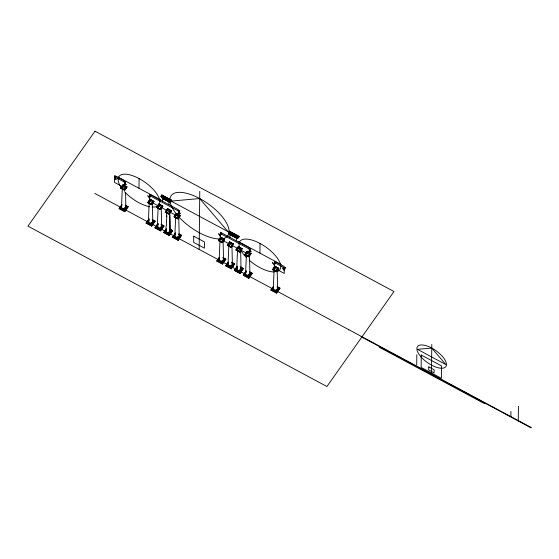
<?xml version="1.0" encoding="UTF-8"?>
<svg xmlns="http://www.w3.org/2000/svg" width="559" height="559" viewBox="0 0 559 559"><rect width="100%" height="100%" fill="white"/><g stroke="black" fill="none" stroke-linecap="round" stroke-linejoin="round"><path stroke-width="0.84" d="M125.824 206.683L125.614 192.792M152.782 221.147L152.327 202.505M161.649 225.906L161.23 208.053M179.187 235.346L178.733 216.689M223.516 259.083L223.097 241.229M232.376 263.841L231.957 245.988M241.055 268.53L240.636 250.663M249.915 273.281L249.503 255.421M277.62 288.144L277.159 269.487M170.691 200.8L162.159 196.174L161.509 197.355L162.355 198.27M237.275 237.736L236.625 238.288L229.791 234.626L228.945 233.222M114.749 179.516L115.601 176.637M115.825 176.323L114.581 177.986L116.607 179.173L114.805 179.446M125.349 205.076L128.109 206.865L124.713 211.679L119.179 208.71L121.61 204.964M119.85 208.262L124.559 210.792L119.85 208.262L122.26 204.685M120.737 188.25L123.113 184.673L126.97 186.958L124.601 190.319L120.737 188.25L123.113 184.673M123.218 185.295L121.205 188.271L123.218 185.295L126.509 187.181L124.489 190.032L126.509 187.181M124.077 181.892L124.489 180.823L114.602 175.526L114.532 182.388L124.412 187.691L124.475 182.101L114.595 176.805M124.601 190.319L126.977 186.748M124.629 184.819L125.705 181.521L124.461 183.289L126.488 184.477L124.72 184.743M124.713 211.679L128.116 206.557M126.006 208.745L124.657 207.85M124.559 210.792L127.445 206.53L124.559 210.617M138.981 188.278L139.086 178.573M152.314 219.54L155.074 221.329L151.678 226.143L146.144 223.174L149.057 218.744M151.524 225.256L154.41 220.994L151.524 225.256L146.814 222.727L148.743 219.827M147.702 202.707L150.078 199.137L153.935 201.422L151.566 204.783L147.702 202.707L150.078 199.137M147.842 220.763L149.225 221.203M148.17 202.61L150.182 199.759L153.473 201.638L151.454 204.496L148.17 202.61L150.182 199.759M149.98 195.79L149.595 194.294L178.594 209.842L178.181 210.911M150.595 195.412L149.553 198.347L147.541 195.664L149.574 196.754L150.818 195.091M151.566 204.783L153.942 201.212M151.678 226.143L155.081 221.022M152.963 223.209L151.622 222.314M161.174 224.292L163.941 226.081L160.538 230.895L155.004 227.925L157.924 223.495M161.258 224.837L163.277 225.92L160.384 230.008L155.675 227.485L158.085 223.9M156.569 207.466L158.938 203.895L162.802 206.18L160.433 209.534L156.569 207.466L158.938 203.895M159.049 204.629L162.334 206.271L160.321 209.248L157.03 207.487L159.049 204.51M160.433 209.534L162.802 205.964M160.384 230.008L155.681 227.31M160.538 230.895L163.941 225.78M161.831 227.96L160.489 227.066M169.314 201.764L162.473 198.096L162.348 197.145M162.243 228.491L160.482 227.24M162.522 201.226L162.578 196.321L169.007 199.766L168.951 204.678M170.544 229.316L172.612 230.734L169.216 235.549L163.682 232.579L166.114 228.834M169.929 229.49L171.948 230.574L169.063 234.661L164.353 232.139L166.282 229.232M165.24 212.12L167.616 208.542L171.473 210.827L169.104 214.188L165.24 212.12L167.616 208.542M167.721 209.283L171.012 210.925L168.993 213.901L165.709 212.141L167.721 209.164M169.104 214.188L171.48 210.617M169.063 234.661L164.353 231.964M169.216 235.549L172.619 230.434M162.473 198.277L169.307 201.939L170.034 200.967M169.629 232.285L169.838 212.015M169.545 201.666L170.041 201.932L170.691 200.751M170.502 232.614L169.16 231.719M170.914 233.145L169.16 231.894M179.404 234.074L181.479 235.493L178.076 240.3L172.542 237.337L175.463 232.9M177.923 239.413L180.816 235.15L177.923 239.413L173.213 236.89L175.142 233.99M174.108 216.871L176.476 213.3L180.34 215.585L177.965 218.946L174.108 216.871L176.476 213.3M176.588 213.915L174.569 216.892L176.588 213.915L179.872 215.802L177.86 218.66L179.872 215.802M177.965 218.946L180.34 215.369M178.076 240.3L181.479 235.185M178.733 213.838L179.809 210.54L178.566 212.308L180.599 213.496L178.824 213.762M179.369 237.372L178.028 236.478M199.165 249.412L199.773 191.381M223.041 257.475L225.801 259.264L222.405 264.079L216.871 261.109L219.303 257.364M222.251 263.191L225.137 258.929L222.251 263.191L217.542 260.662L219.47 257.762M218.429 240.649L220.805 237.072L224.662 239.357L222.293 242.718L218.429 240.649L220.805 237.072M218.897 240.552L220.91 237.694L224.201 239.58L222.182 242.431L218.897 240.552L220.91 237.694M220.707 233.725L220.33 232.23L249.321 247.784L248.909 248.846M221.322 233.348L220.281 236.282L218.269 233.606L220.302 234.696L221.546 233.026M222.293 242.718L224.669 239.147M222.405 264.079L225.808 258.957M223.698 261.144L222.349 260.249M224.103 261.668L222.349 260.424M231.901 262.227L234.668 264.016L231.272 268.83L225.731 265.86L228.163 262.122M231.985 262.772L234.004 263.855L231.112 267.943L226.402 265.42L228.331 262.52M227.296 245.401L229.665 241.83L233.529 244.115L231.16 247.469L227.296 245.401L229.665 241.83M229.728 231.531C229.323 234.375 227.471 232.642 229.365 231.119L239.112 236.352C238.441 238.407 236.541 238.253 238.742 236.366M229.595 232.397L238.127 236.925L237.477 238.106L236.785 237.889L229.917 234.27L229.784 233.313M229.777 242.571L233.061 244.213L231.049 247.19L227.758 245.422L229.777 242.445M229.966 237.4L230.015 232.495L236.443 235.94L236.394 240.845M231.16 247.469L233.529 243.899M231.112 267.943L226.409 265.245M231.272 268.83L234.668 263.715M232.558 265.902L231.216 265.008M240.58 266.881L243.34 268.669L239.944 273.484L234.41 270.514L237.323 266.084M240.649 267.461A2.383 2.075 0.6 0 1 240.482 270.388A2.383 2.075 0.6 0 1 237.114 270.235A2.383 2.075 0.6 0 1 237.282 267.3A2.173 1.887 0.6 0 0 237.289 269.857A2.173 1.887 0.6 0 0 240.258 270.039A2.173 1.887 0.6 0 0 240.643 267.475L242.676 268.509L239.79 272.596L235.08 270.074L237.484 266.489M235.968 250.055L238.344 246.484L242.201 248.769L239.832 252.123L235.968 250.055L238.344 246.484M237.358 237.302L236.695 238.071M238.448 247.218L241.74 248.867L239.72 251.836L236.436 250.076L238.448 247.099M239.832 252.123L242.208 248.552M239.79 272.596L235.08 269.899M239.944 273.484L243.347 268.369M241.229 270.549L239.888 269.655M241.642 271.08L239.888 269.829M249.44 271.639L252.207 273.428L248.804 278.242L243.27 275.273L246.191 270.842M248.65 277.355L251.543 273.085L248.65 277.355L243.941 274.825L246.351 271.241M244.835 254.806L247.204 251.236L251.068 253.52L248.699 256.881L244.835 254.806L247.204 251.236M247.316 251.857L245.296 254.834L247.316 251.857L250.6 253.737L248.587 256.595L250.6 253.737M248.699 256.881L251.068 253.311M248.804 278.242L252.207 273.12M249.461 251.774L250.537 248.482L249.293 250.243L251.326 251.431L249.538 251.697M250.097 275.308L248.755 274.413M259.942 253.157L260.04 243.451M277.837 286.865L279.905 288.283L276.509 293.098L270.975 290.128L273.407 286.39M271.646 289.688L276.356 292.21L271.646 289.688L273.575 286.788M272.533 269.669L274.909 266.098L278.773 268.376L276.398 271.737L272.533 269.669L274.909 266.098M275.014 266.713L273.002 269.69L275.014 266.713L278.305 268.599L276.286 271.45L278.305 268.599M274.818 262.744L274.434 261.249L284.314 266.552L284.238 273.414L274.357 268.117L274.42 262.534L284.3 267.831M276.398 271.737L278.773 268.166M276.509 293.098L279.912 287.983M277.802 290.163L276.453 289.269M276.356 292.21L279.248 287.948L276.356 292.036M285.307 267.67L284.272 270.605L282.253 267.922L284.286 269.012L285.53 267.349M348.739 330.069L348.746 329.642M416.714 364.922L416.818 354.679M431.478 373.482L431.786 344.47M510.884 416.609L510.933 411.487M518.263 420.892L518.417 406.386M531.015 427.195L531.008 427.831L361.044 336.672M121.492 206.858L122.295 188.676M148.456 221.322L148.953 207.403M157.317 226.074L158.127 207.892M165.988 230.692L166.079 226.157M174.855 235.444L175.666 217.304M219.184 259.257L219.987 241.076M228.044 264.009L228.855 245.827M236.716 268.627L237.526 250.481M245.583 273.386L246.393 255.239M273.288 288.241L274.134 269.557M148.974 207.075L149.26 203.141M166.491 216.78L166.841 212.008M119.179 208.71L121.603 205.272M170.097 201.596L170.656 201.834L171.676 200.388L161.921 195.161L160.901 196.6L161.272 196.803L162.292 195.357M161.509 197.355L162.117 196.495M162.005 197.62L162.403 197.061M162.033 197.956L162.299 197.523M146.144 223.174L149.057 219.044M146.814 222.727L148.736 220.001M169.538 201.988L169.838 201.568M170.041 201.932L171.306 200.192M155.004 227.925L157.917 223.803M155.675 227.485L158.085 224.075M163.682 232.579L166.107 229.141M164.353 232.139L166.275 229.407M172.542 237.337L175.456 233.208M173.213 236.89L175.142 234.165M228.345 232.775L229.358 231.328L239.112 236.562L238.092 238.008M228.952 233.264L229.595 232.348M228.945 233.529L229.442 232.83M229.442 233.795L230.035 232.963M229.742 233.697L229.791 234.445M216.871 261.109L219.296 257.671M217.542 260.662L219.463 257.937M237.477 238.106L238.05 237.302M225.731 265.86L228.163 262.423M226.402 265.42L228.331 262.688M234.41 270.514L237.323 266.391M235.08 270.074L237.484 266.664M243.27 275.273L246.184 271.143M243.941 274.825L246.351 271.415M270.975 290.128L273.4 286.69M169.328 201.743L169.824 201.513L162.362 197.53M236.925 237.799L237.261 237.687L229.854 233.669M228.184 262.898L228.345 262.926A2.173 1.887 0.6 0 0 228.869 265.406A2.173 1.887 0.6 0 0 231.754 265.259A2.173 1.887 0.6 0 0 231.901 262.744M171.068 201.093L199.696 198.55L227.946 231.601M125.321 188.683L125.286 188.676A1.663 1.446 0.6 0 1 122.407 188.628M125.272 188.669L125.286 188.676A1.516 1.321 0.6 0 1 124.35 189.347M161.698 195.482L171.445 200.709M229.134 231.65L238.889 236.883M169.775 200.395L229.428 232.39M163.123 196.964L163.591 197.215M165.478 198.228L165.946 198.48M231.971 233.893L232.446 234.144M232.914 234.396L233.389 234.647M235.269 235.66L235.744 235.912M161.851 196.873L170.383 201.45M229.288 233.047L237.82 237.624M228.345 232.565L238.099 237.799M229.917 234.445L236.75 238.113M162.348 198.452L169.188 202.12M117.837 176.937L160.685 199.919M238.246 241.516L281.086 264.498M123.113 184.889L126.97 186.958M150.078 199.353L153.935 201.422M158.938 204.105L162.802 206.18M167.609 208.759L171.473 210.827M176.476 213.51L180.34 215.585M220.805 237.289L224.662 239.357M229.665 242.04L233.529 244.115M238.344 246.694L242.201 248.769M247.204 251.445L251.068 253.52M274.909 266.308L278.773 268.376M121.205 188.152L124.489 189.913M174.569 216.773L177.86 218.534M245.296 254.708L248.587 256.476M273.002 269.571L276.286 271.332M120.744 188.034L124.601 190.109M147.702 202.498L151.566 204.566M156.569 207.249L160.433 209.325M165.24 211.903L169.104 213.978M174.108 216.661L177.972 218.73M218.436 240.433L222.293 242.508M227.296 245.184L231.16 247.26M235.968 249.838L239.832 251.913M244.835 254.597L248.699 256.665M272.54 269.452L276.398 271.527M125.342 205.384L128.109 206.865M152.307 219.841L155.074 221.329M161.174 224.599L163.941 226.081M169.929 229.316L172.612 230.734M178.796 234.067L181.479 235.493M223.034 257.783L225.801 259.264M231.901 262.534L234.668 264.016M240.573 267.188L243.34 268.669M249.44 271.94L252.207 273.428M277.229 286.865L279.905 288.283M125.426 205.621L127.445 206.697M154.41 221.161L152.39 220.078A2.383 2.075 0.6 0 1 152.216 223.048A2.383 2.075 0.6 0 1 148.848 222.894A2.383 2.075 0.6 0 1 149.015 219.96M180.816 235.325L178.796 234.242A2.383 2.075 0.6 0 1 178.663 237.177A2.383 2.075 0.6 0 1 175.33 237.128A2.383 2.075 0.6 0 1 175.295 234.221A2.173 1.887 0.6 0 0 175.603 236.82A2.173 1.887 0.6 0 0 178.531 236.757A2.173 1.887 0.6 0 0 178.712 234.214M223.118 258.02L225.137 259.096M249.524 272.177L251.543 273.26M277.222 287.04L279.241 288.123M124.657 208.025L126.411 209.269L124.336 208.158M151.622 222.489L153.376 223.733L151.3 222.622M158.092 225.955L156.709 225.214L158.092 226.262M178.021 236.646L179.781 237.896L178.398 237.156M231.216 265.176L232.97 266.426L231.587 265.686M237.491 268.544L236.108 267.803L237.491 268.851M248.748 274.588L250.509 275.832L249.125 275.091M276.453 289.443L278.207 290.694L276.824 289.946M94.778 193.421L121.715 207.871M124.021 209.108L147.108 221.497M152.495 224.383L156.345 226.444M160.964 228.924L164.814 230.986M170.202 233.879L173.276 235.528M178.663 238.42L217.912 259.467M223.3 262.36L227.15 264.421M231.768 266.902L235.612 268.963M240.999 271.856L245.618 274.329M249.468 276.398L272.554 288.779M275.629 290.428L531.008 427.404M379.268 347.195L484.646 403.717M146.814 222.559L151.524 225.081M173.22 236.716L177.93 239.245M217.542 260.494L222.251 263.016M243.948 274.651L248.657 277.18M119.179 208.402L124.713 211.372M146.144 222.866L151.678 225.836M155.011 227.625L160.545 230.594M163.682 232.278L169.216 235.241M172.549 237.03L178.083 240M216.871 260.801L222.405 263.771M225.738 265.56L231.272 268.53M234.41 270.214L239.944 273.183M243.277 274.965L248.811 277.935M270.975 289.828L276.516 292.797M170.243 231.901L170.006 231.636A863.501 364.475 35.2 0 0 169.622 214.775M229.504 231.852L229.588 232.278M162.068 195.678L162.152 196.111M169.552 211.861L170.027 232.495M169.922 229.525A2.383 2.075 0.6 0 1 169.838 232.39A2.383 2.075 0.6 0 1 166.547 232.439A2.383 2.075 0.6 0 1 166.316 229.581M169.95 229.553A2.599 2.264 0.6 0 1 170.027 232.754A2.599 2.264 0.6 0 1 166.351 232.81A2.599 2.264 0.6 0 1 166.275 229.609A2.173 1.887 0.6 0 0 166.82 232.125A2.173 1.887 0.6 0 0 169.698 231.971A2.173 1.887 0.6 0 0 169.845 229.463M166.379 225.724A863.501 364.475 35.2 0 1 166.868 215.676M121.631 188.152A24.477 10.335 35.2 0 1 126.823 174.296A24.477 10.335 35.2 0 1 155.577 192.142A24.477 10.335 35.2 0 1 152.062 207.04M149.595 206.718A24.477 10.335 35.2 0 1 124.531 191.695M246.617 257.755A24.477 10.335 35.2 0 1 243.766 239.224A24.477 10.335 35.2 0 1 273.051 253.08A24.477 10.335 35.2 0 1 276.202 271.758M274.162 271.953A24.477 10.335 35.2 0 1 249.062 260.075M169.859 212.113A1.516 1.321 0.6 0 1 169.104 213.112A1.663 1.446 0.6 0 0 169.964 212.161M168.559 213.272A1.516 1.321 0.6 0 1 167.085 212.686M168.035 213.203A1.663 1.446 0.6 0 1 166.736 212.113M178.817 234.305A2.599 2.264 0.6 0 1 178.852 237.547A2.599 2.264 0.6 0 1 175.128 237.491A2.599 2.264 0.6 0 1 175.274 234.249M178.726 216.606A1.516 1.321 0.6 0 1 178.607 217.248M178.23 217.703A1.516 1.321 0.6 0 1 178.042 217.828M176.923 218.017A1.516 1.321 0.6 0 1 175.785 217.151M178.88 216.612A1.663 1.446 0.6 0 1 178.573 217.381M177.489 217.968A1.663 1.446 0.6 0 1 175.722 217.165M161.285 224.942A2.173 1.887 0.6 0 1 160.817 227.478A2.173 1.887 0.6 0 1 157.869 227.254A2.173 1.887 0.6 0 1 157.917 224.676M161.146 207.655A1.516 1.321 0.6 0 1 160.692 208.297A1.663 1.446 0.6 0 0 161.348 207.103M159.601 208.633A1.516 1.321 0.6 0 1 158.225 207.682M159.595 208.577A1.663 1.446 0.6 0 1 158.134 207.662M152.279 220.036A2.599 2.264 0.6 0 1 152.488 223.348A2.599 2.264 0.6 0 1 148.68 223.286A2.599 2.264 0.6 0 1 149.008 219.987M152.307 220.057A2.173 1.887 0.6 0 1 152.083 222.629A2.173 1.887 0.6 0 1 149.12 222.594A2.173 1.887 0.6 0 1 148.953 220.015M152.16 203.176A1.516 1.321 0.6 0 1 149.505 203.217M152.453 202.658A1.663 1.446 0.6 0 1 149.316 203.001M228.372 262.863A2.383 2.075 0.6 0 0 228.596 265.721A2.383 2.075 0.6 0 0 231.887 265.672A2.383 2.075 0.6 0 0 231.978 262.807A2.599 2.264 0.6 0 1 232.083 266.035A2.599 2.264 0.6 0 1 228.407 266.091A2.599 2.264 0.6 0 1 228.331 262.891M231.852 245.653A1.516 1.321 0.6 0 1 231.16 246.4M230.112 246.547A1.516 1.321 0.6 0 1 229.134 245.974M231.936 245.646A1.663 1.446 0.6 0 1 231.133 246.372M230.56 246.505A1.663 1.446 0.6 0 1 228.911 245.694M223.321 258.286A2.383 2.075 0.6 0 1 222.901 261.018A2.383 2.075 0.6 0 1 219.736 260.969A2.383 2.075 0.6 0 1 219.407 258.223M223.272 258.195A2.599 2.264 0.6 0 1 223.132 261.36A2.599 2.264 0.6 0 1 219.498 261.305A2.599 2.264 0.6 0 1 219.463 258.139M223.272 258.3A2.173 1.887 0.6 0 1 222.65 260.683A2.173 1.887 0.6 0 1 219.848 260.529A2.173 1.887 0.6 0 1 219.554 258.097M223.048 240.643A1.516 1.321 0.6 0 1 222.748 241.299A1.663 1.446 0.6 0 0 223.153 240.691M221.678 241.809A1.516 1.321 0.6 0 1 220.274 241.215M221.112 241.712A1.663 1.446 0.6 0 1 220.232 241.202M240.677 267.488A2.599 2.264 0.6 0 1 240.67 270.766A2.599 2.264 0.6 0 1 236.911 270.591A2.599 2.264 0.6 0 1 237.275 267.328M240.314 250.677A1.516 1.321 0.6 0 1 240.084 250.893A1.663 1.446 0.6 0 0 240.286 250.725M238.791 251.201A1.516 1.321 0.6 0 1 237.889 250.712M240.74 249.587A1.663 1.446 0.6 0 1 240.656 250.201M239 251.166A1.663 1.446 0.6 0 1 237.582 250.341M249.628 272.331A2.383 2.075 0.6 0 1 249.391 275.112A2.383 2.075 0.6 0 1 246.177 275.161A2.383 2.075 0.6 0 1 245.806 272.387A2.599 2.264 0.6 0 0 246.037 275.573A2.599 2.264 0.6 0 0 249.663 275.405A2.599 2.264 0.6 0 0 249.545 272.24M249.621 272.38A2.173 1.887 0.6 0 1 249.097 274.818A2.173 1.887 0.6 0 1 246.253 274.693A2.173 1.887 0.6 0 1 245.981 272.226M249.335 255.183A1.516 1.321 0.6 0 1 248.503 255.889M247.93 255.98A1.516 1.321 0.6 0 1 246.533 255.142M249.587 254.24A1.663 1.446 0.6 0 1 249.6 254.652M249.426 255.142A1.663 1.446 0.6 0 1 246.505 255.19M273.617 287.13A2.383 2.075 0.6 0 0 273.84 289.988A2.383 2.075 0.6 0 0 277.131 289.939A2.383 2.075 0.6 0 0 277.222 287.074A2.599 2.264 0.6 0 1 277.327 290.303A2.599 2.264 0.6 0 1 273.644 290.359A2.599 2.264 0.6 0 1 273.568 287.158A2.173 1.887 0.6 0 0 274.113 289.674A2.173 1.887 0.6 0 0 276.991 289.52A2.173 1.887 0.6 0 0 277.145 287.012M277.152 269.683A1.516 1.321 0.6 0 1 276.398 270.661M275.706 270.836A1.516 1.321 0.6 0 1 274.392 270.249M274.196 269.885A1.516 1.321 0.6 0 1 274.148 269.697M277.257 269.717A1.663 1.446 0.6 0 1 276.481 270.591M275.328 270.752A1.663 1.446 0.6 0 1 274.064 269.766M125.454 205.677A2.599 2.264 0.6 0 1 125.572 208.842A2.599 2.264 0.6 0 1 121.939 209.01A2.599 2.264 0.6 0 1 121.645 205.859A2.383 2.075 0.6 0 0 122.086 208.605A2.383 2.075 0.6 0 0 125.293 208.549A2.383 2.075 0.6 0 0 125.53 205.768A2.173 1.887 0.6 0 1 125.069 208.207A2.173 1.887 0.6 0 1 122.204 208.179A2.173 1.887 0.6 0 1 121.862 205.698M123.832 189.417A1.516 1.321 0.6 0 1 122.477 188.649M125.495 187.677A1.663 1.446 0.6 0 1 125.489 188.194M149.588 195.573L149.526 201.156L178.517 216.71L178.58 211.127L149.588 195.573M193.728 236.198L193.666 242.389L204.377 248.133L204.44 241.942L193.728 236.198M220.316 233.508L220.253 239.098L249.251 254.645L249.307 249.062L220.316 233.508M272.373 262.625L274.392 265.301L275.65 261.947L274.406 263.715L272.373 262.625M421.276 355.028L421.144 367.403L441.456 378.303L441.589 365.928L421.276 355.028M428.767 366.879L428.732 369.974L434.084 372.846L434.119 369.751L428.767 366.879M95.002 131.169L27.95 226.15L326.924 386.514L393.976 291.532L95.002 131.169M161.921 194.951L160.908 196.391L170.656 201.624L171.676 200.178L161.921 194.951M431.744 348.054L417.433 349.326L445.872 364.58L431.744 348.054M420.892 356.754A17.35 7.323 35.2 0 0 445.823 366.62A17.35 7.323 35.2 0 0 428.257 346.426A17.35 7.323 35.2 0 0 420.892 356.754M177.056 214.859A34.707 14.653 35.2 0 0 227.422 236.219A34.707 14.653 35.2 0 0 194.071 195.846A34.707 14.653 35.2 0 0 177.056 214.859M167.372 212.916A1.817 1.579 0.6 0 0 170.174 211.679A1.817 1.579 0.6 0 0 167.532 210.184A1.817 1.579 0.6 0 0 167.372 212.916M176.232 217.675A1.817 1.579 0.6 0 0 179.034 216.431A1.817 1.579 0.6 0 0 176.392 214.942A1.817 1.579 0.6 0 0 176.232 217.675M161.083 227.799A2.383 2.075 0.6 0 0 161.251 224.872A2.599 2.264 0.6 0 1 161.265 228.177A2.599 2.264 0.6 0 1 157.505 228.002A2.599 2.264 0.6 0 1 157.876 224.739A2.383 2.075 0.6 0 0 157.708 227.646A2.383 2.075 0.6 0 0 161.083 227.799M158.7 208.262A1.817 1.579 0.6 0 0 161.495 207.026A1.817 1.579 0.6 0 0 158.854 205.53A1.817 1.579 0.6 0 0 158.7 208.262M149.833 203.511A1.817 1.579 0.6 0 0 152.635 202.274A1.817 1.579 0.6 0 0 149.994 200.779A1.817 1.579 0.6 0 0 149.833 203.511M229.428 246.205A1.817 1.579 0.6 0 0 232.223 244.961A1.817 1.579 0.6 0 0 229.581 243.465A1.817 1.579 0.6 0 0 229.428 246.205M220.56 241.446A1.817 1.579 0.6 0 0 223.362 240.209A1.817 1.579 0.6 0 0 220.721 238.714A1.817 1.579 0.6 0 0 220.56 241.446M238.099 250.858A1.817 1.579 0.6 0 0 240.901 249.614A1.817 1.579 0.6 0 0 238.26 248.119A1.817 1.579 0.6 0 0 238.099 250.858M246.966 255.61A1.817 1.579 0.6 0 0 249.761 254.366A1.817 1.579 0.6 0 0 247.12 252.878A1.817 1.579 0.6 0 0 246.966 255.61M274.665 270.465A1.817 1.579 0.6 0 0 277.467 269.228A1.817 1.579 0.6 0 0 274.825 267.733A1.817 1.579 0.6 0 0 274.665 270.465M122.868 189.047A1.817 1.579 0.6 0 0 125.67 187.81A1.817 1.579 0.6 0 0 123.029 186.315A1.817 1.579 0.6 0 0 122.868 189.047"/></g></svg>
